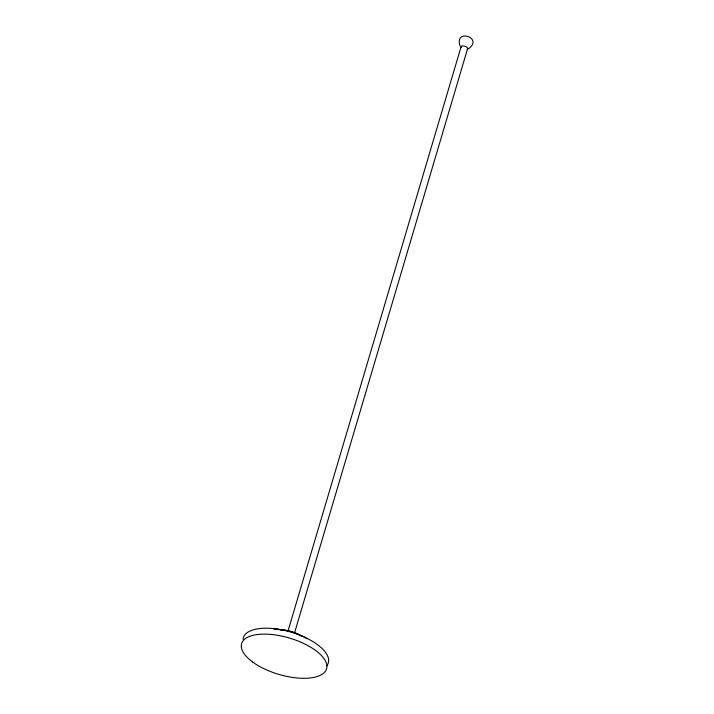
<?xml version="1.0" encoding="UTF-8"?>
<svg xmlns="http://www.w3.org/2000/svg" width="714" height="714" viewBox="0 0 714 714"><rect width="100%" height="100%" fill="white"/><g stroke="black" fill="none" stroke-linecap="round" stroke-linejoin="round"><path stroke-width="1.07" d="M287.947 631.23L461.074 46.785M294.534 632.925L467.652 48.481M468.571 48.775C483.949 37.539 453.934 28.078 460.093 46.071M461.44 47.633A3.409 1.455 16.5 0 1 464.502 46.16A3.409 1.455 16.5 0 1 467.143 49.105M273.864 629.105A30.675 13.111 16.5 0 1 307.038 638.789M279.879 630.06A17.038 7.283 16.5 0 1 301.469 636.272M243.063 639.28A44.304 18.93 16.5 0 1 293.213 632.765A44.304 18.93 16.5 0 1 326.7 665.903M252.569 661.958A44.304 18.93 16.5 0 0 324.95 671.812A44.304 18.93 16.5 0 0 274.765 634.871A44.304 18.93 16.5 0 0 252.569 661.958"/></g></svg>
